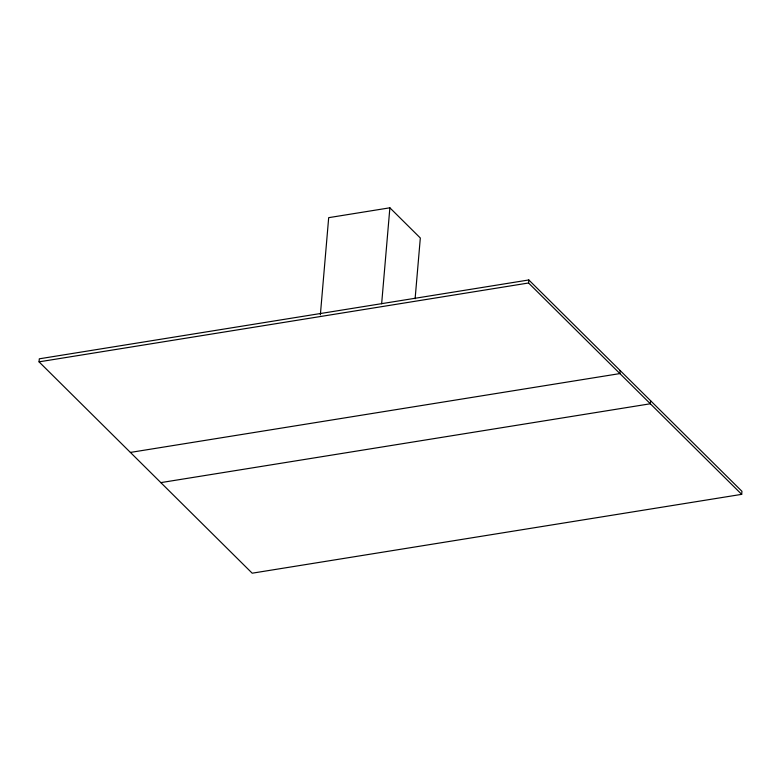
<?xml version="1.0" encoding="UTF-8"?>
<svg xmlns="http://www.w3.org/2000/svg" width="781" height="781" viewBox="0 0 781 781"><rect width="100%" height="100%" fill="white"/><g stroke="black" fill="none" stroke-linecap="round" stroke-linejoin="round"><path stroke-width="1.17" d="M39.05 361.847L39.314 358.811L528.815 279.959L741.95 491.317L741.686 494.353L252.185 573.195L39.05 361.847L528.552 282.995L741.686 494.353M320.356 314.85L328.684 217.665L389.875 207.805L420.324 238L415.111 298.742M381.645 303.78L389.875 207.805M528.552 282.995L528.815 279.959M620.153 370.545L619.899 373.582L130.398 452.424M650.602 400.731L650.348 403.767L160.847 482.619"/></g></svg>
